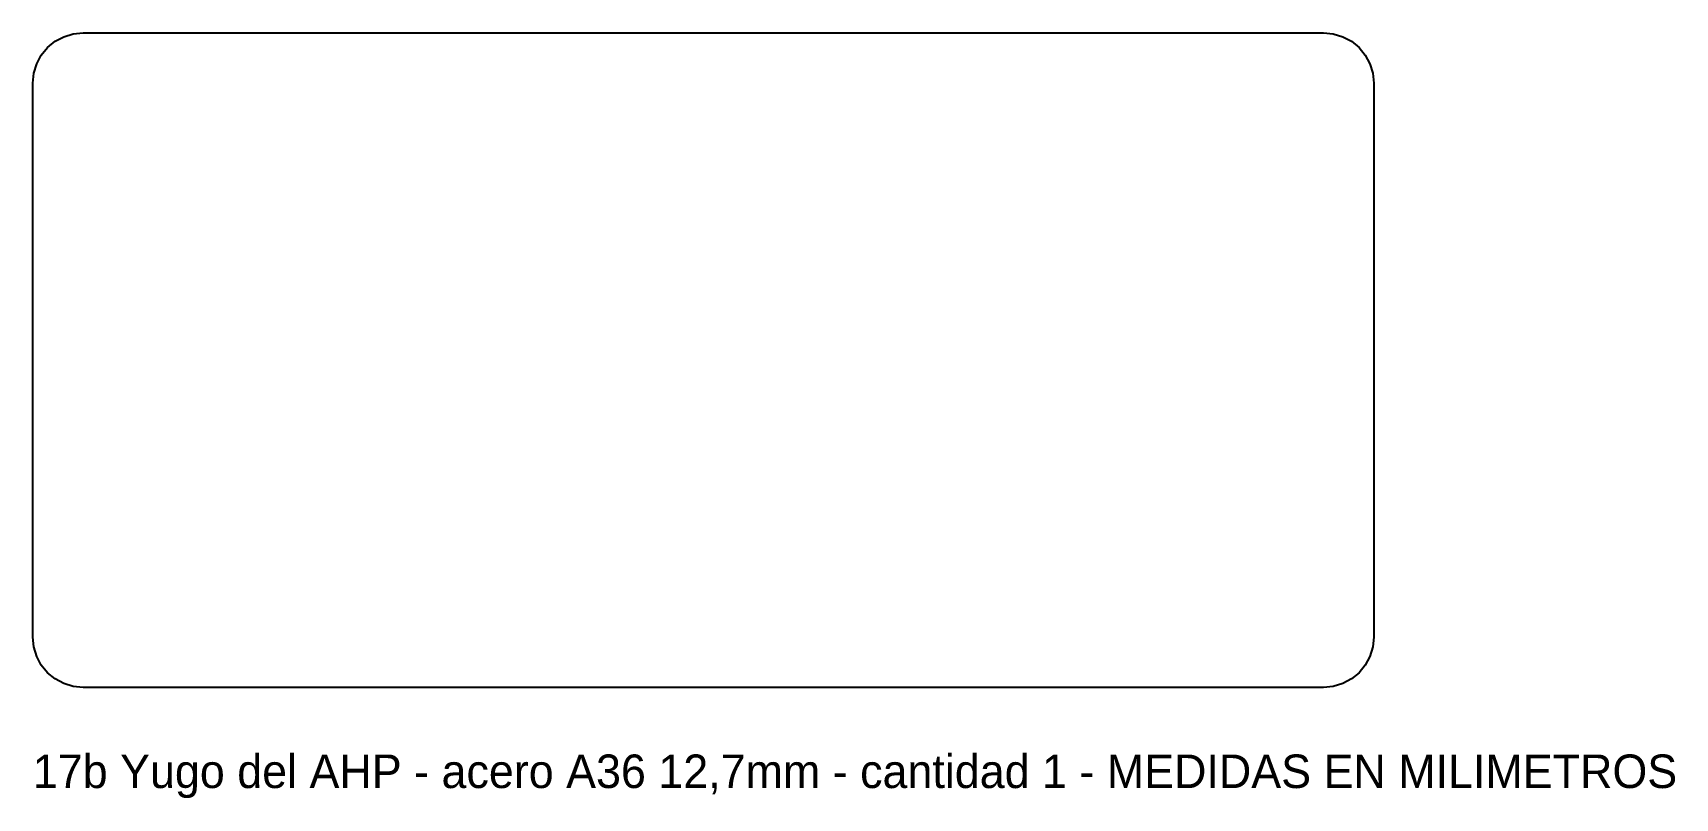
# Model space of a CAD drawing. Header units: millimetres. Extents: x -80 to 116, y -66 to 25.
import ezdxf

# ---------------------------------------------------------------- set-up
doc = ezdxf.new("R2010")
doc.units = ezdxf.units.MM
doc.layers.add('CORTE', color=1, linetype='Continuous')
doc.layers.add('NOTAS', color=3, linetype='Continuous')

msp = doc.modelspace()

# ---------------------------------------------------------------- linework, layer by layer
at = {"layer": 'CORTE'}
msp.add_lwpolyline([(80, -46.7), (79.88, -47.87), (79.54, -49), (78.99, -50.03), (78.24, -50.94), (77.33, -51.69), (76.3, -52.24), (75.17, -52.58), (74, -52.7), (-74, -52.7), (-75.17, -52.58), (-76.3, -52.24), (-77.33, -51.69), (-78.24, -50.94), (-78.99, -50.03), (-79.54, -49), (-79.88, -47.87), (-80, -46.7), (-80, 19.4), (-79.88, 20.57), (-79.54, 21.7), (-78.99, 22.73), (-78.24, 23.64), (-77.33, 24.39), (-76.3, 24.94), (-75.17, 25.28), (-74, 25.4), (74, 25.4), (75.17, 25.28), (76.3, 24.94), (77.33, 24.39), (78.24, 23.64), (78.99, 22.73), (79.54, 21.7), (79.88, 20.57), (80, 19.4), (80, -46.7)], close=True, dxfattribs=at)

# ---------------------------------------------------------------- texts
at = {"layer": 'NOTAS'}
msp.add_text('17b Yugo del AHP - acero A36 12,7mm - cantidad 1 - MEDIDAS EN MILIMETROS', height=4, dxfattribs=at).set_placement((-80, -64.7))

doc.saveas('drawing.dxf')
